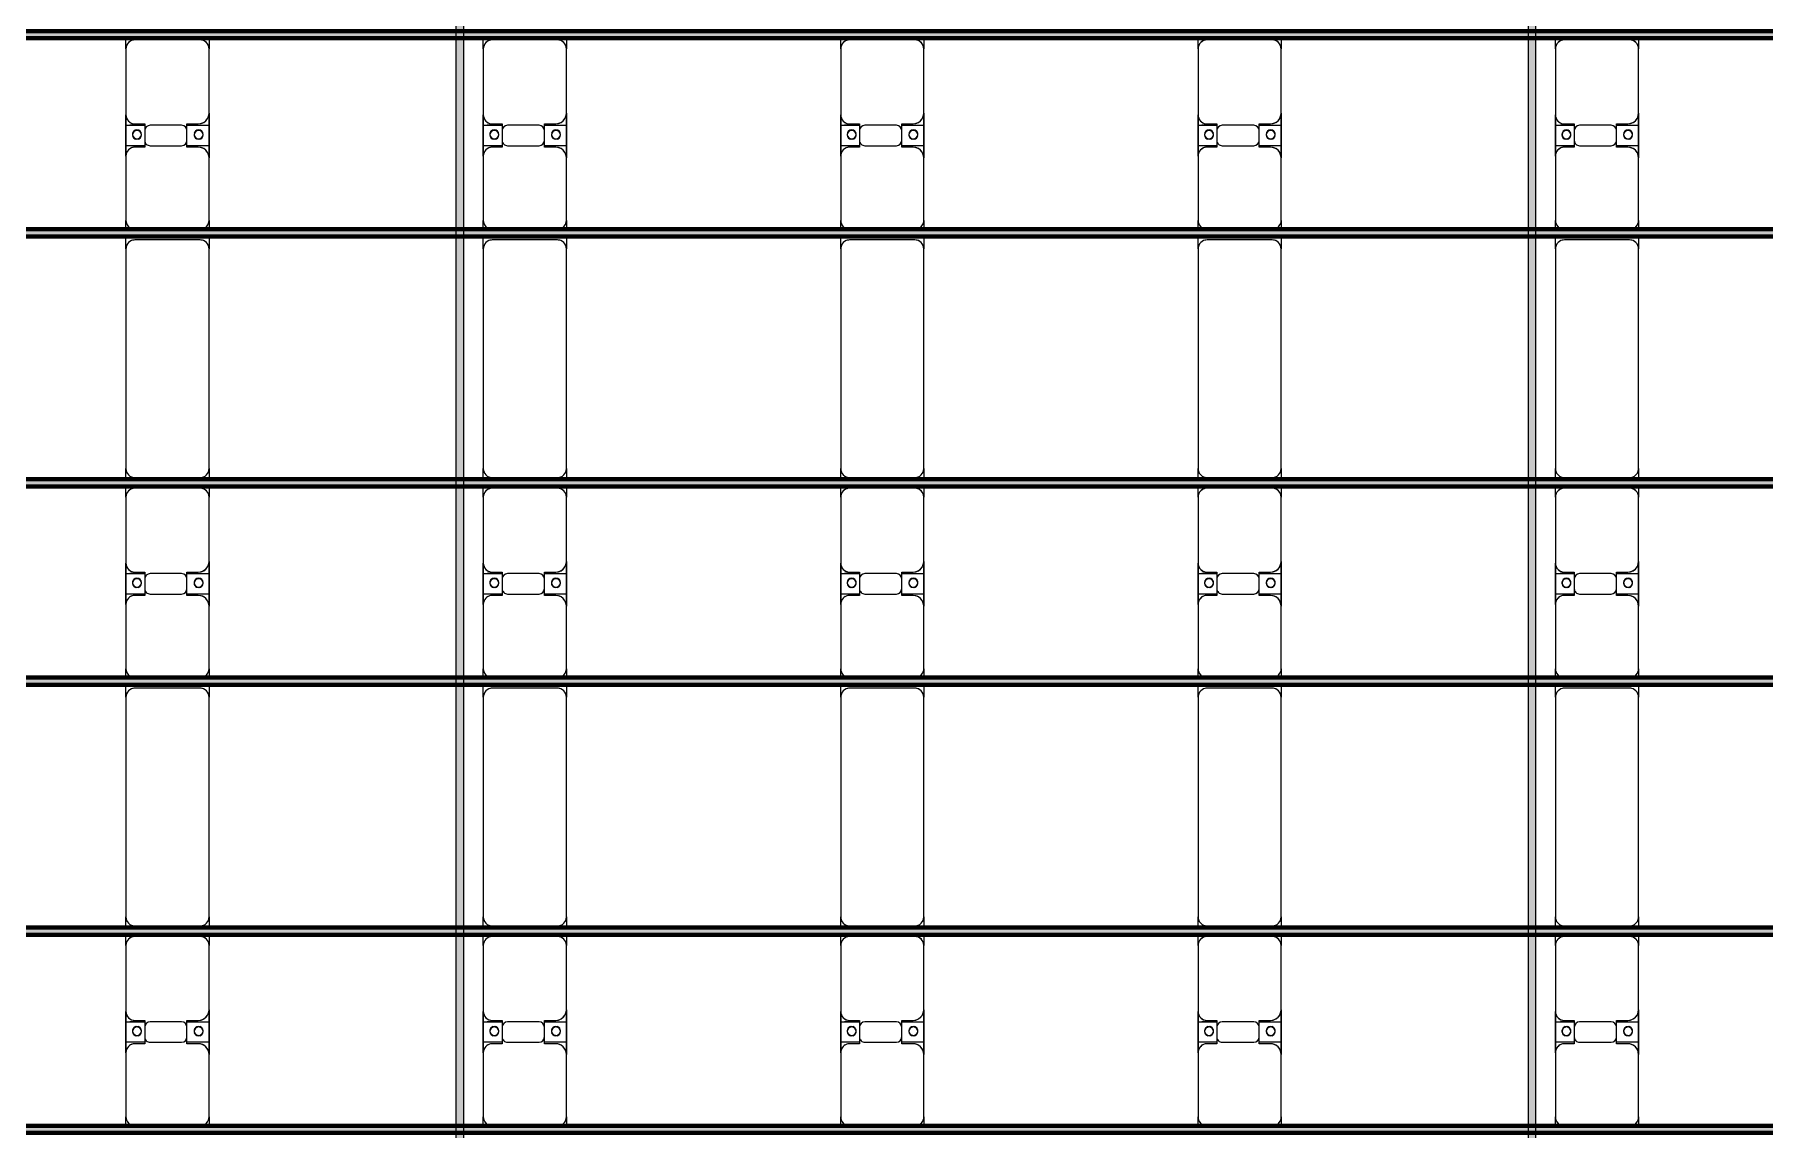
# Model space of a CAD drawing. Header units: millimetres. Extents: x -291190 to 146725, y 19759 to 185158.
# Drawn here: x -3923 to 5757, y 108393 to 114523 of the extents above; entities that cross this region are included whole.
import ezdxf

# ---------------------------------------------------------------- set-up
doc = ezdxf.new("R2010")
doc.units = ezdxf.units.MM
doc.layers.add('A-GENM', color=13, linetype='Continuous', lineweight=9)
doc.layers.add('S-BEAM', color=12, linetype='Continuous', lineweight=9)

# ---------------------------------------------------------------- blocks, each defined once
blk = doc.blocks.new('Dai phao do pin - DẢI PHAO ĐỠ PIN-V10-KHUNG KẾT CẤU BÈ PIN 4')
at = {"layer": 'A-GENM', "color": 7}
for p, q in [((40869.9, 241.6), (40929.7, 241.6)), ((40869.9, 241.6), (40929.7, 241.6)), ((41289.7, 241.6), (40929.7, 241.6)), ((41289.7, 241.6), (41472.2, 241.6)), ((41472.2, 241.6), (41289.7, 241.6)), ((41357.8, 241.6), (41540.3, 241.6)), ((41357.8, 116.2), (41357.8, 241.6)), ((41540.3, 241.6), (41357.8, 241.6)), ((41472.2, 241.6), (41472.2, 116.2)), ((41890.3, 241.6), (41540.3, 241.6)), ((41890.3, 241.6), (41939.9, 241.6)), ((41890.3, 241.6), (41939.9, 241.6)), ((41979.9, 241.6), (42049.7, 241.6)), ((41979.9, 241.6), (42049.7, 241.6)), ((43280.3, 241.6), (42049.7, 241.6)), ((43280.3, 241.6), (43339.9, 241.6)), ((43280.3, 241.6), (43339.9, 241.6)), ((43379.9, 241.6), (43439.7, 241.6)), ((43379.9, 241.6), (43439.7, 241.6)), ((43799.7, 241.6), (43439.7, 241.6)), ((43799.7, 241.6), (43982.2, 241.6)), ((43982.2, 241.6), (43799.7, 241.6)), ((43867.8, 241.6), (44050.3, 241.6)), ((43867.8, 116.2), (43867.8, 241.6)), ((44050.3, 241.6), (43867.8, 241.6)), ((43982.2, 241.6), (43982.2, 116.2)), ((44400.3, 241.6), (44050.3, 241.6)), ((44400.3, 241.6), (44449.9, 241.6)), ((44400.3, 241.6), (44449.9, 241.6)), ((44489.9, 241.6), (44559.7, 241.6)), ((44489.9, 241.6), (44559.7, 241.6)), ((45790.3, 241.6), (44559.7, 241.6)), ((45790.3, 241.6), (45849.9, 241.6)), ((45790.3, 241.6), (45849.9, 241.6)), ((45889.9, 241.6), (45949.7, 241.6)), ((45889.9, 241.6), (45949.7, 241.6)), ((46309.7, 241.6), (45949.7, 241.6)), ((46309.7, 241.6), (46492.2, 241.6)), ((46492.2, 241.6), (46309.7, 241.6)), ((46377.8, 241.6), (46560.3, 241.6)), ((46377.8, 116.2), (46377.8, 241.6)), ((46560.3, 241.6), (46377.8, 241.6)), ((46492.2, 241.6), (46492.2, 116.2)), ((46910.3, 241.6), (46560.3, 241.6)), ((46910.3, 241.6), (46959.9, 241.6)), ((46910.3, 241.6), (46959.9, 241.6)), ((40879.7, 191.6), (40879.7, -173.4)), ((41349.7, 118.2), (41349.7, 181.6)), ((41442.2, 118.2), (41349.7, 118.2)), ((41480.3, 118.2), (41387.8, 118.2)), ((41480.3, 181.6), (41480.3, 118.2)), ((41999.7, 191.6), (41999.7, -173.4)), ((43330.3, -173.4), (43330.3, 191.6)), ((43389.7, 191.6), (43389.7, -173.4)), ((43859.7, 118.2), (43859.7, 181.6)), ((43952.2, 118.2), (43859.7, 118.2)), ((43990.3, 118.2), (43897.8, 118.2)), ((43990.3, 181.6), (43990.3, 118.2)), ((44509.7, 191.6), (44509.7, -173.4)), ((45840.3, -173.4), (45840.3, 191.6)), ((45899.7, 191.6), (45899.7, -173.4)), ((46369.7, 118.2), (46369.7, 181.6)), ((46462.2, 118.2), (46369.7, 118.2)), ((46500.3, 118.2), (46407.8, 118.2)), ((46500.3, 181.6), (46500.3, 118.2)), ((41357.8, 88.2), (41357.8, -88.2)), ((41472.2, -88.2), (41472.2, 88.2)), ((43867.8, 88.2), (43867.8, -88.2)), ((43982.2, -88.2), (43982.2, 88.2)), ((46377.8, 88.2), (46377.8, -88.2)), ((46492.2, -88.2), (46492.2, 88.2)), ((41349.7, -173.4), (41349.7, -118.2)), ((41349.7, -118.2), (41442.2, -118.2)), ((41357.8, -223.4), (41357.8, -116.2)), ((41357.8, -169.2), (41357.8, -194.6)), ((41387.8, -118.2), (41480.3, -118.2)), ((41472.2, -116.2), (41472.2, -223.4)), ((41480.3, -118.2), (41480.3, -173.4)), ((43859.7, -173.4), (43859.7, -118.2)), ((43859.7, -118.2), (43952.2, -118.2)), ((43867.8, -223.4), (43867.8, -116.2)), ((43867.8, -169.2), (43867.8, -194.6)), ((43897.8, -118.2), (43990.3, -118.2)), ((43982.2, -116.2), (43982.2, -223.4)), ((43990.3, -118.2), (43990.3, -173.4)), ((46369.7, -173.4), (46369.7, -118.2)), ((46369.7, -118.2), (46462.2, -118.2)), ((46377.8, -223.4), (46377.8, -116.2)), ((46377.8, -169.2), (46377.8, -194.6)), ((46407.8, -118.2), (46500.3, -118.2)), ((46492.2, -116.2), (46492.2, -223.4)), ((46500.3, -118.2), (46500.3, -173.4)), ((40929.7, -223.4), (40869.9, -223.4)), ((40929.7, -223.4), (40869.9, -223.4)), ((40929.7, -223.4), (41299.7, -223.4)), ((41472.2, -223.4), (41299.7, -223.4)), ((41299.7, -223.4), (41472.2, -223.4)), ((41530.3, -223.4), (41357.8, -223.4)), ((41357.8, -223.4), (41530.3, -223.4)), ((41530.3, -223.4), (41890.3, -223.4)), ((41939.9, -223.4), (41890.3, -223.4)), ((41939.9, -223.4), (41890.3, -223.4)), ((42049.7, -223.4), (41979.9, -223.4)), ((42049.7, -223.4), (41979.9, -223.4)), ((42049.7, -223.4), (43280.3, -223.4)), ((43339.9, -223.4), (43280.3, -223.4)), ((43339.9, -223.4), (43280.3, -223.4)), ((43439.7, -223.4), (43379.9, -223.4)), ((43439.7, -223.4), (43379.9, -223.4)), ((43439.7, -223.4), (43809.7, -223.4)), ((43982.2, -223.4), (43809.7, -223.4)), ((43809.7, -223.4), (43982.2, -223.4)), ((44040.3, -223.4), (43867.8, -223.4)), ((43867.8, -223.4), (44040.3, -223.4)), ((44040.3, -223.4), (44400.3, -223.4)), ((44449.9, -223.4), (44400.3, -223.4)), ((44449.9, -223.4), (44400.3, -223.4)), ((44559.7, -223.4), (44489.9, -223.4)), ((44559.7, -223.4), (44489.9, -223.4)), ((44559.7, -223.4), (45790.3, -223.4)), ((45849.9, -223.4), (45790.3, -223.4)), ((45849.9, -223.4), (45790.3, -223.4)), ((45949.7, -223.4), (45889.9, -223.4)), ((45949.7, -223.4), (45889.9, -223.4)), ((45949.7, -223.4), (46319.7, -223.4)), ((46492.2, -223.4), (46319.7, -223.4)), ((46319.7, -223.4), (46492.2, -223.4)), ((46550.3, -223.4), (46377.8, -223.4)), ((46377.8, -223.4), (46550.3, -223.4)), ((46550.3, -223.4), (46910.3, -223.4)), ((46959.9, -223.4), (46910.3, -223.4)), ((46959.9, -223.4), (46910.3, -223.4))]:
    blk.add_line(p, q, dxfattribs=at)
for centre, radius, start, end in [((40929.7, 191.6), 50, 90, 180), ((40929.7, 191.6), 50, 105, 180), ((41289.7, 181.6), 60, 360, 90), ((41289.7, 181.6), 60, 45, 60), ((41289.7, 181.6), 60, 360, 60), ((41289.7, 181.6), 60, 45, 60), ((41408.6, 183.2), 25, 0, 180), ((41408.6, 183.2), 25, 360, 165), ((41411.4, 183.2), 25, 0, 180), ((41411.4, 183.2), 25, 90, 180), ((41411.4, 183.2), 25, 15, 75), ((41540.3, 181.6), 60, 90, 180), ((41540.3, 181.6), 60, 120, 180), ((41890.3, 191.6), 50, 15, 90), ((41890.3, 191.6), 50, 15, 75), ((42049.7, 191.6), 50, 90, 180), ((42049.7, 191.6), 50, 150, 180), ((42049.7, 191.6), 50, 105, 120), ((43280.3, 191.6), 50, 360, 90), ((43280.3, 191.6), 50, 60, 90), ((43280.3, 191.6), 50, 15, 30), ((43439.7, 191.6), 50, 90, 180), ((43439.7, 191.6), 50, 105, 180), ((43799.7, 181.6), 60, 360, 90), ((43799.7, 181.6), 60, 45, 60), ((43799.7, 181.6), 60, 360, 60), ((43799.7, 181.6), 60, 45, 60), ((43918.6, 183.2), 25, 0, 180), ((43918.6, 183.2), 25, 360, 165), ((43921.4, 183.2), 25, 360, 180), ((43921.4, 183.2), 25, 90, 180), ((43921.4, 183.2), 25, 15, 75), ((44050.3, 181.6), 60, 90, 180), ((44050.3, 181.6), 60, 120, 180), ((44400.3, 191.6), 50, 15, 90), ((44400.3, 191.6), 50, 15, 75), ((44559.7, 191.6), 50, 90, 180), ((44559.7, 191.6), 50, 150, 180), ((44559.7, 191.6), 50, 105, 120), ((45790.3, 191.6), 50, 360, 90), ((45790.3, 191.6), 50, 60, 90), ((45790.3, 191.6), 50, 15, 30), ((45949.7, 191.6), 50, 90, 180), ((45949.7, 191.6), 50, 105, 180), ((46309.7, 181.6), 60, 360, 90), ((46309.7, 181.6), 60, 45, 60), ((46309.7, 181.6), 60, 360, 60), ((46309.7, 181.6), 60, 45, 60), ((46428.6, 183.2), 25, 0, 180), ((46428.6, 183.2), 25, 360, 165), ((46431.4, 183.2), 25, 360, 180), ((46431.4, 183.2), 25, 90, 180), ((46431.4, 183.2), 25, 15, 75), ((46560.3, 181.6), 60, 90, 180), ((46560.3, 181.6), 60, 120, 180), ((46910.3, 191.6), 50, 15, 90), ((46910.3, 191.6), 50, 15, 71.92217), ((41387.8, 88.2), 30, 90, 180), ((41408.6, 183.2), 25, 180, 360), ((41411.4, 183.2), 25, 180, 0), ((41411.4, 183.2), 25, 180, 270), ((41408.6, 183.2), 25, 210, 255), ((41408.6, 183.2), 25, 270, 360), ((41411.4, 183.2), 25, 285, 330), ((41442.2, 88.2), 30, 360, 90), ((43897.8, 88.2), 30, 90, 180), ((43918.6, 183.2), 25, 180, 360), ((43921.4, 183.2), 25, 180, 0), ((43921.4, 183.2), 25, 180, 270), ((43918.6, 183.2), 25, 210, 255), ((43918.6, 183.2), 25, 270, 360), ((43921.4, 183.2), 25, 285, 330), ((43952.2, 88.2), 30, 360, 90), ((46407.8, 88.2), 30, 90, 180), ((46428.6, 183.2), 25, 180, 360), ((46431.4, 183.2), 25, 180, 0), ((46431.4, 183.2), 25, 180, 270), ((46428.6, 183.2), 25, 210, 255), ((46428.6, 183.2), 25, 270, 360), ((46431.4, 183.2), 25, 285, 330), ((46462.2, 88.2), 30, 360, 90), ((41387.8, -88.2), 30, 180, 270), ((41442.2, -88.2), 30, 270, 360), ((43897.8, -88.2), 30, 180, 270), ((43952.2, -88.2), 30, 270, 360), ((46407.8, -88.2), 30, 180, 270), ((46462.2, -88.2), 30, 270, 360), ((40929.7, -173.4), 50, 180, 270), ((40929.7, -173.4), 50, 180, 255), ((41299.7, -173.4), 50, 270, 360), ((41299.7, -173.4), 50, 285, 360), ((41299.7, -173.4), 50, 315, 0), ((41299.7, -173.4), 50, 315, 0), ((41408.6, -161.8), 25, 0, 180), ((41408.6, -161.8), 25, 180, 360), ((41408.6, -161.8), 25, 105, 165), ((41408.6, -161.8), 25, 195, 360), ((41411.4, -161.8), 25, 0, 180), ((41411.4, -161.8), 25, 105, 180), ((41411.4, -161.8), 25, 180, 360), ((41411.4, -161.8), 25, 180, 270), ((41408.6, -161.8), 25, 360, 75), ((41411.4, -161.8), 25, 15, 75), ((41411.4, -161.8), 25, 285, 345), ((41530.3, -173.4), 50, 180, 270), ((41530.3, -173.4), 50, 180, 255), ((41890.3, -173.4), 50, 270, 345), ((41890.3, -173.4), 50, 285, 345), ((42049.7, -173.4), 50, 180, 270), ((42049.7, -173.4), 50, 180, 195), ((43280.3, -173.4), 50, 270, 360), ((43280.3, -173.4), 50, 345, 360), ((43439.7, -173.4), 50, 180, 270), ((43439.7, -173.4), 50, 180, 255), ((43809.7, -173.4), 50, 270, 360), ((43809.7, -173.4), 50, 285, 360), ((43809.7, -173.4), 50, 315, 0), ((43809.7, -173.4), 50, 315, 0), ((43918.6, -161.8), 25, 0, 180), ((43918.6, -161.8), 25, 180, 360), ((43918.6, -161.8), 25, 105, 165), ((43918.6, -161.8), 25, 195, 360), ((43921.4, -161.8), 25, 0, 180), ((43921.4, -161.8), 25, 105, 180), ((43921.4, -161.8), 25, 180, 0), ((43921.4, -161.8), 25, 180, 270), ((43918.6, -161.8), 25, 360, 75), ((43921.4, -161.8), 25, 15, 75), ((43921.4, -161.8), 25, 285, 345), ((44040.3, -173.4), 50, 180, 270), ((44040.3, -173.4), 50, 180, 255), ((44400.3, -173.4), 50, 270, 345), ((44400.3, -173.4), 50, 285, 345), ((44559.7, -173.4), 50, 180, 270), ((44559.7, -173.4), 50, 180, 195), ((45790.3, -173.4), 50, 270, 360), ((45790.3, -173.4), 50, 345, 360), ((45949.7, -173.4), 50, 180, 270), ((45949.7, -173.4), 50, 180, 255), ((46319.7, -173.4), 50, 270, 360), ((46319.7, -173.4), 50, 285, 360), ((46319.7, -173.4), 50, 315, 0), ((46319.7, -173.4), 50, 315, 0), ((46428.6, -161.8), 25, 0, 180), ((46428.6, -161.8), 25, 180, 360), ((46428.6, -161.8), 25, 105, 165), ((46428.6, -161.8), 25, 195, 360), ((46431.4, -161.8), 25, 0, 180), ((46431.4, -161.8), 25, 105, 180), ((46431.4, -161.8), 25, 180, 0), ((46431.4, -161.8), 25, 180, 270), ((46428.6, -161.8), 25, 360, 75), ((46431.4, -161.8), 25, 15, 75), ((46431.4, -161.8), 25, 285, 345), ((46550.3, -173.4), 50, 180, 270), ((46550.3, -173.4), 50, 180, 255), ((46910.3, -173.4), 50, 270, 345), ((46910.3, -173.4), 50, 288.07783, 345), ((41530.3, -173.4), 50, 210, 225), ((41530.3, -173.4), 50, 210, 225), ((42049.7, -173.4), 50, 240, 270), ((43280.3, -173.4), 50, 285, 300), ((44040.3, -173.4), 50, 210, 225), ((44040.3, -173.4), 50, 210, 225), ((44559.7, -173.4), 50, 240, 270), ((45790.3, -173.4), 50, 285, 300), ((46550.3, -173.4), 50, 210, 225), ((46550.3, -173.4), 50, 210, 225)]:
    blk.add_arc(centre, radius, start, end, dxfattribs=at)
blk = doc.blocks.new('Dai phao do pin - DẢI PHAO ĐỠ PIN-51784-KHUNG KẾT CẤU BÈ PIN 4')
at = {"layer": 'A-GENM', "color": 7}
for p, q in [((40869.9, 241.6), (40929.7, 241.6)), ((40869.9, 241.6), (40929.7, 241.6)), ((41289.7, 241.6), (40929.7, 241.6)), ((41289.7, 241.6), (41472.2, 241.6)), ((41472.2, 241.6), (41289.7, 241.6)), ((41357.8, 241.6), (41540.3, 241.6)), ((41357.8, 116.2), (41357.8, 241.6)), ((41540.3, 241.6), (41357.8, 241.6)), ((41472.2, 241.6), (41472.2, 116.2)), ((41890.3, 241.6), (41540.3, 241.6)), ((41890.3, 241.6), (41939.9, 241.6)), ((41890.3, 241.6), (41939.9, 241.6)), ((41979.9, 241.6), (42049.7, 241.6)), ((41979.9, 241.6), (42049.7, 241.6)), ((43280.3, 241.6), (42049.7, 241.6)), ((43280.3, 241.6), (43339.9, 241.6)), ((43280.3, 241.6), (43339.9, 241.6)), ((43379.9, 241.6), (43439.7, 241.6)), ((43379.9, 241.6), (43439.7, 241.6)), ((43799.7, 241.6), (43439.7, 241.6)), ((43799.7, 241.6), (43982.2, 241.6)), ((43982.2, 241.6), (43799.7, 241.6)), ((43867.8, 241.6), (44050.3, 241.6)), ((43867.8, 116.2), (43867.8, 241.6)), ((44050.3, 241.6), (43867.8, 241.6)), ((43982.2, 241.6), (43982.2, 116.2)), ((44400.3, 241.6), (44050.3, 241.6)), ((44400.3, 241.6), (44449.9, 241.6)), ((44400.3, 241.6), (44449.9, 241.6)), ((44489.9, 241.6), (44559.7, 241.6)), ((44489.9, 241.6), (44559.7, 241.6)), ((45790.3, 241.6), (44559.7, 241.6)), ((45790.3, 241.6), (45849.9, 241.6)), ((45790.3, 241.6), (45849.9, 241.6)), ((45889.9, 241.6), (45949.7, 241.6)), ((45889.9, 241.6), (45949.7, 241.6)), ((46309.7, 241.6), (45949.7, 241.6)), ((46309.7, 241.6), (46492.2, 241.6)), ((46492.2, 241.6), (46309.7, 241.6)), ((46377.8, 241.6), (46560.3, 241.6)), ((46377.8, 116.2), (46377.8, 241.6)), ((46560.3, 241.6), (46377.8, 241.6)), ((46492.2, 241.6), (46492.2, 116.2)), ((46910.3, 241.6), (46560.3, 241.6)), ((46910.3, 241.6), (46959.9, 241.6)), ((46910.3, 241.6), (46959.9, 241.6)), ((40879.7, 191.6), (40879.7, -173.4)), ((41349.7, 118.2), (41349.7, 181.6)), ((41442.2, 118.2), (41349.7, 118.2)), ((41480.3, 118.2), (41387.8, 118.2)), ((41480.3, 181.6), (41480.3, 118.2)), ((41999.7, 191.6), (41999.7, -173.4)), ((43330.3, -173.4), (43330.3, 191.6)), ((43389.7, 191.6), (43389.7, -173.4)), ((43859.7, 118.2), (43859.7, 181.6)), ((43952.2, 118.2), (43859.7, 118.2)), ((43990.3, 118.2), (43897.8, 118.2)), ((43990.3, 181.6), (43990.3, 118.2)), ((44509.7, 191.6), (44509.7, -173.4)), ((45840.3, -173.4), (45840.3, 191.6)), ((45899.7, 191.6), (45899.7, -173.4)), ((46369.7, 118.2), (46369.7, 181.6)), ((46462.2, 118.2), (46369.7, 118.2)), ((46500.3, 118.2), (46407.8, 118.2)), ((46500.3, 181.6), (46500.3, 118.2)), ((41357.8, 88.2), (41357.8, -88.2)), ((41472.2, -88.2), (41472.2, 88.2)), ((43867.8, 88.2), (43867.8, -88.2)), ((43982.2, -88.2), (43982.2, 88.2)), ((46377.8, 88.2), (46377.8, -88.2)), ((46492.2, -88.2), (46492.2, 88.2)), ((41349.7, -173.4), (41349.7, -118.2)), ((41349.7, -118.2), (41442.2, -118.2)), ((41357.8, -223.4), (41357.8, -116.2)), ((41357.8, -169.2), (41357.8, -202)), ((41387.8, -118.2), (41480.3, -118.2)), ((41472.2, -116.2), (41472.2, -223.4)), ((41480.3, -118.2), (41480.3, -173.4)), ((43859.7, -173.4), (43859.7, -118.2)), ((43859.7, -118.2), (43952.2, -118.2)), ((43867.8, -223.4), (43867.8, -116.2)), ((43867.8, -169.2), (43867.8, -202)), ((43897.8, -118.2), (43990.3, -118.2)), ((43982.2, -116.2), (43982.2, -223.4)), ((43990.3, -118.2), (43990.3, -173.4)), ((46369.7, -173.4), (46369.7, -118.2)), ((46369.7, -118.2), (46462.2, -118.2)), ((46377.8, -223.4), (46377.8, -116.2)), ((46377.8, -169.2), (46377.8, -202)), ((46407.8, -118.2), (46500.3, -118.2)), ((46492.2, -116.2), (46492.2, -223.4)), ((46500.3, -118.2), (46500.3, -173.4)), ((40929.7, -223.4), (40869.9, -223.4)), ((40929.7, -223.4), (40869.9, -223.4)), ((40929.7, -223.4), (41299.7, -223.4)), ((41472.2, -223.4), (41299.7, -223.4)), ((41299.7, -223.4), (41472.2, -223.4)), ((41530.3, -223.4), (41357.8, -223.4)), ((41357.8, -223.4), (41530.3, -223.4)), ((41530.3, -223.4), (41890.3, -223.4)), ((41939.9, -223.4), (41890.3, -223.4)), ((41939.9, -223.4), (41890.3, -223.4)), ((42049.7, -223.4), (41979.9, -223.4)), ((42049.7, -223.4), (41979.9, -223.4)), ((42049.7, -223.4), (43280.3, -223.4)), ((43339.9, -223.4), (43280.3, -223.4)), ((43339.9, -223.4), (43280.3, -223.4)), ((43439.7, -223.4), (43379.9, -223.4)), ((43439.7, -223.4), (43379.9, -223.4)), ((43439.7, -223.4), (43809.7, -223.4)), ((43982.2, -223.4), (43809.7, -223.4)), ((43809.7, -223.4), (43982.2, -223.4)), ((44040.3, -223.4), (43867.8, -223.4)), ((43867.8, -223.4), (44040.3, -223.4)), ((44040.3, -223.4), (44400.3, -223.4)), ((44449.9, -223.4), (44400.3, -223.4)), ((44449.9, -223.4), (44400.3, -223.4)), ((44559.7, -223.4), (44489.9, -223.4)), ((44559.7, -223.4), (44489.9, -223.4)), ((44559.7, -223.4), (45790.3, -223.4)), ((45849.9, -223.4), (45790.3, -223.4)), ((45849.9, -223.4), (45790.3, -223.4)), ((45949.7, -223.4), (45889.9, -223.4)), ((45949.7, -223.4), (45889.9, -223.4)), ((45949.7, -223.4), (46319.7, -223.4)), ((46492.2, -223.4), (46319.7, -223.4)), ((46319.7, -223.4), (46492.2, -223.4)), ((46550.3, -223.4), (46377.8, -223.4)), ((46377.8, -223.4), (46550.3, -223.4)), ((46550.3, -223.4), (46910.3, -223.4)), ((46959.9, -223.4), (46910.3, -223.4)), ((46959.9, -223.4), (46910.3, -223.4))]:
    blk.add_line(p, q, dxfattribs=at)
for centre, radius, start, end in [((40929.7, 191.6), 50, 90, 180), ((40929.7, 191.6), 50, 105, 180), ((41289.7, 181.6), 60, 360, 90), ((41289.7, 181.6), 60, 45, 60), ((41289.7, 181.6), 60, 360, 60), ((41289.7, 181.6), 60, 45, 60), ((41408.6, 183.2), 25, 0, 180), ((41408.6, 183.2), 25, 360, 165), ((41411.4, 183.2), 25, 0, 180), ((41411.4, 183.2), 25, 90, 180), ((41411.4, 183.2), 25, 15, 75), ((41540.3, 181.6), 60, 90, 180), ((41540.3, 181.6), 60, 120, 180), ((41890.3, 191.6), 50, 15, 90), ((41890.3, 191.6), 50, 15, 75), ((42049.7, 191.6), 50, 90, 180), ((42049.7, 191.6), 50, 150, 180), ((42049.7, 191.6), 50, 105, 120), ((43280.3, 191.6), 50, 360, 90), ((43280.3, 191.6), 50, 60, 90), ((43280.3, 191.6), 50, 15, 30), ((43439.7, 191.6), 50, 90, 180), ((43439.7, 191.6), 50, 105, 180), ((43799.7, 181.6), 60, 360, 90), ((43799.7, 181.6), 60, 45, 60), ((43799.7, 181.6), 60, 360, 60), ((43799.7, 181.6), 60, 45, 60), ((43918.6, 183.2), 25, 0, 180), ((43918.6, 183.2), 25, 360, 165), ((43921.4, 183.2), 25, 360, 180), ((43921.4, 183.2), 25, 90, 180), ((43921.4, 183.2), 25, 15, 75), ((44050.3, 181.6), 60, 90, 180), ((44050.3, 181.6), 60, 120, 180), ((44400.3, 191.6), 50, 15, 90), ((44400.3, 191.6), 50, 15, 75), ((44559.7, 191.6), 50, 90, 180), ((44559.7, 191.6), 50, 150, 180), ((44559.7, 191.6), 50, 105, 120), ((45790.3, 191.6), 50, 360, 90), ((45790.3, 191.6), 50, 60, 90), ((45790.3, 191.6), 50, 15, 30), ((45949.7, 191.6), 50, 90, 180), ((45949.7, 191.6), 50, 105, 180), ((46309.7, 181.6), 60, 360, 90), ((46309.7, 181.6), 60, 45, 60), ((46309.7, 181.6), 60, 360, 60), ((46309.7, 181.6), 60, 45, 60), ((46428.6, 183.2), 25, 0, 180), ((46428.6, 183.2), 25, 360, 165), ((46431.4, 183.2), 25, 360, 180), ((46431.4, 183.2), 25, 90, 180), ((46431.4, 183.2), 25, 15, 75), ((46560.3, 181.6), 60, 90, 180), ((46560.3, 181.6), 60, 120, 180), ((46910.3, 191.6), 50, 15, 90), ((46910.3, 191.6), 50, 15, 71.92217), ((41387.8, 88.2), 30, 90, 180), ((41408.6, 183.2), 25, 180, 360), ((41411.4, 183.2), 25, 180, 0), ((41411.4, 183.2), 25, 180, 270), ((41408.6, 183.2), 25, 210, 255), ((41408.6, 183.2), 25, 270, 360), ((41411.4, 183.2), 25, 285, 330), ((41442.2, 88.2), 30, 360, 90), ((43897.8, 88.2), 30, 90, 180), ((43918.6, 183.2), 25, 180, 360), ((43921.4, 183.2), 25, 180, 0), ((43921.4, 183.2), 25, 180, 270), ((43918.6, 183.2), 25, 210, 255), ((43918.6, 183.2), 25, 270, 360), ((43921.4, 183.2), 25, 285, 330), ((43952.2, 88.2), 30, 360, 90), ((46407.8, 88.2), 30, 90, 180), ((46428.6, 183.2), 25, 180, 360), ((46431.4, 183.2), 25, 180, 0), ((46431.4, 183.2), 25, 180, 270), ((46428.6, 183.2), 25, 210, 255), ((46428.6, 183.2), 25, 270, 360), ((46431.4, 183.2), 25, 285, 330), ((46462.2, 88.2), 30, 360, 90), ((41387.8, -88.2), 30, 180, 270), ((41442.2, -88.2), 30, 270, 360), ((43897.8, -88.2), 30, 180, 270), ((43952.2, -88.2), 30, 270, 360), ((46407.8, -88.2), 30, 180, 270), ((46462.2, -88.2), 30, 270, 360), ((40929.7, -173.4), 50, 180, 270), ((40929.7, -173.4), 50, 180, 255), ((41299.7, -173.4), 50, 270, 360), ((41299.7, -173.4), 50, 285, 360), ((41299.7, -173.4), 50, 315, 0), ((41299.7, -173.4), 50, 315, 0), ((41408.6, -161.8), 25, 0, 180), ((41408.6, -161.8), 25, 180, 360), ((41408.6, -161.8), 25, 105, 165), ((41408.6, -161.8), 25, 195, 360), ((41411.4, -161.8), 25, 0, 180), ((41411.4, -161.8), 25, 105, 180), ((41411.4, -161.8), 25, 180, 360), ((41411.4, -161.8), 25, 180, 270), ((41408.6, -161.8), 25, 360, 75), ((41411.4, -161.8), 25, 15, 75), ((41411.4, -161.8), 25, 285, 345), ((41530.3, -173.4), 50, 180, 270), ((41530.3, -173.4), 50, 180, 255), ((41890.3, -173.4), 50, 270, 345), ((41890.3, -173.4), 50, 285, 345), ((42049.7, -173.4), 50, 180, 270), ((42049.7, -173.4), 50, 180, 210), ((43280.3, -173.4), 50, 270, 360), ((43280.3, -173.4), 50, 330, 360), ((43439.7, -173.4), 50, 180, 270), ((43439.7, -173.4), 50, 180, 255), ((43809.7, -173.4), 50, 270, 360), ((43809.7, -173.4), 50, 285, 360), ((43809.7, -173.4), 50, 315, 0), ((43809.7, -173.4), 50, 315, 0), ((43918.6, -161.8), 25, 0, 180), ((43918.6, -161.8), 25, 180, 360), ((43918.6, -161.8), 25, 105, 165), ((43918.6, -161.8), 25, 195, 360), ((43921.4, -161.8), 25, 0, 180), ((43921.4, -161.8), 25, 105, 180), ((43921.4, -161.8), 25, 180, 0), ((43921.4, -161.8), 25, 180, 270), ((43918.6, -161.8), 25, 360, 75), ((43921.4, -161.8), 25, 15, 75), ((43921.4, -161.8), 25, 285, 345), ((44040.3, -173.4), 50, 180, 270), ((44040.3, -173.4), 50, 180, 255), ((44400.3, -173.4), 50, 270, 345), ((44400.3, -173.4), 50, 285, 345), ((44559.7, -173.4), 50, 180, 270), ((44559.7, -173.4), 50, 180, 210), ((45790.3, -173.4), 50, 270, 360), ((45790.3, -173.4), 50, 330, 360), ((45949.7, -173.4), 50, 180, 270), ((45949.7, -173.4), 50, 180, 255), ((46319.7, -173.4), 50, 270, 360), ((46319.7, -173.4), 50, 285, 360), ((46319.7, -173.4), 50, 315, 0), ((46319.7, -173.4), 50, 315, 0), ((46428.6, -161.8), 25, 0, 180), ((46428.6, -161.8), 25, 180, 360), ((46428.6, -161.8), 25, 105, 165), ((46428.6, -161.8), 25, 195, 360), ((46431.4, -161.8), 25, 0, 180), ((46431.4, -161.8), 25, 105, 180), ((46431.4, -161.8), 25, 180, 0), ((46431.4, -161.8), 25, 180, 270), ((46428.6, -161.8), 25, 360, 75), ((46431.4, -161.8), 25, 15, 75), ((46431.4, -161.8), 25, 285, 345), ((46550.3, -173.4), 50, 180, 270), ((46550.3, -173.4), 50, 180, 255), ((46910.3, -173.4), 50, 270, 345), ((46910.3, -173.4), 50, 288.07783, 345), ((41530.3, -173.4), 50, 210, 225), ((41530.3, -173.4), 50, 210, 225), ((42049.7, -173.4), 50, 240, 270), ((43280.3, -173.4), 50, 285, 300), ((44040.3, -173.4), 50, 210, 225), ((44040.3, -173.4), 50, 210, 225), ((44559.7, -173.4), 50, 240, 270), ((45790.3, -173.4), 50, 285, 300), ((46550.3, -173.4), 50, 210, 225), ((46550.3, -173.4), 50, 210, 225)]:
    blk.add_arc(centre, radius, start, end, dxfattribs=at)
blk = doc.blocks.new('Dai phao do pin - DẢI PHAO ĐỠ PIN-V11-KHUNG KẾT CẤU BÈ PIN 4')
at = {"layer": 'A-GENM', "color": 7}
for p, q in [((40869.9, 241.6), (40929.7, 241.6)), ((40869.9, 241.6), (40929.7, 241.6)), ((41289.7, 241.6), (40929.7, 241.6)), ((41289.7, 241.6), (41472.2, 241.6)), ((41472.2, 241.6), (41289.7, 241.6)), ((41357.8, 241.6), (41540.3, 241.6)), ((41357.8, 116.2), (41357.8, 241.6)), ((41540.3, 241.6), (41357.8, 241.6)), ((41472.2, 241.6), (41472.2, 116.2)), ((41890.3, 241.6), (41540.3, 241.6)), ((41890.3, 241.6), (41939.9, 241.6)), ((41890.3, 241.6), (41939.9, 241.6)), ((41979.9, 241.6), (42049.7, 241.6)), ((41979.9, 241.6), (42049.7, 241.6)), ((43280.3, 241.6), (42049.7, 241.6)), ((43280.3, 241.6), (43339.9, 241.6)), ((43280.3, 241.6), (43339.9, 241.6)), ((43379.9, 241.6), (43439.7, 241.6)), ((43379.9, 241.6), (43439.7, 241.6)), ((43799.7, 241.6), (43439.7, 241.6)), ((43799.7, 241.6), (43982.2, 241.6)), ((43982.2, 241.6), (43799.7, 241.6)), ((43867.8, 241.6), (44050.3, 241.6)), ((43867.8, 116.2), (43867.8, 241.6)), ((44050.3, 241.6), (43867.8, 241.6)), ((43982.2, 241.6), (43982.2, 116.2)), ((44400.3, 241.6), (44050.3, 241.6)), ((44400.3, 241.6), (44449.9, 241.6)), ((44400.3, 241.6), (44449.9, 241.6)), ((44489.9, 241.6), (44559.7, 241.6)), ((44489.9, 241.6), (44559.7, 241.6)), ((45790.3, 241.6), (44559.7, 241.6)), ((45790.3, 241.6), (45849.9, 241.6)), ((45790.3, 241.6), (45849.9, 241.6)), ((45889.9, 241.6), (45949.7, 241.6)), ((45889.9, 241.6), (45949.7, 241.6)), ((46309.7, 241.6), (45949.7, 241.6)), ((46309.7, 241.6), (46492.2, 241.6)), ((46492.2, 241.6), (46309.7, 241.6)), ((46377.8, 241.6), (46560.3, 241.6)), ((46377.8, 116.2), (46377.8, 241.6)), ((46560.3, 241.6), (46377.8, 241.6)), ((46492.2, 241.6), (46492.2, 116.2)), ((46910.3, 241.6), (46560.3, 241.6)), ((46910.3, 241.6), (46959.9, 241.6)), ((46910.3, 241.6), (46959.9, 241.6)), ((40879.7, 191.6), (40879.7, -173.4)), ((41349.7, 118.2), (41349.7, 181.6)), ((41442.2, 118.2), (41349.7, 118.2)), ((41480.3, 118.2), (41387.8, 118.2)), ((41480.3, 181.6), (41480.3, 118.2)), ((41999.7, 191.6), (41999.7, -173.4)), ((43330.3, -173.4), (43330.3, 191.6)), ((43389.7, 191.6), (43389.7, -173.4)), ((43859.7, 118.2), (43859.7, 181.6)), ((43952.2, 118.2), (43859.7, 118.2)), ((43990.3, 118.2), (43897.8, 118.2)), ((43990.3, 181.6), (43990.3, 118.2)), ((44509.7, 191.6), (44509.7, -173.4)), ((45840.3, -173.4), (45840.3, 191.6)), ((45899.7, 191.6), (45899.7, -173.4)), ((46369.7, 118.2), (46369.7, 181.6)), ((46462.2, 118.2), (46369.7, 118.2)), ((46500.3, 118.2), (46407.8, 118.2)), ((46500.3, 181.6), (46500.3, 118.2)), ((41357.8, 88.2), (41357.8, -88.2)), ((41472.2, -88.2), (41472.2, 88.2)), ((43867.8, 88.2), (43867.8, -88.2)), ((43982.2, -88.2), (43982.2, 88.2)), ((46377.8, 88.2), (46377.8, -88.2)), ((46492.2, -88.2), (46492.2, 88.2)), ((41349.7, -173.4), (41349.7, -118.2)), ((41349.7, -118.2), (41442.2, -118.2)), ((41357.8, -223.4), (41357.8, -116.2)), ((41357.8, -169.2), (41357.8, -202)), ((41387.8, -118.2), (41480.3, -118.2)), ((41472.2, -116.2), (41472.2, -223.4)), ((41480.3, -118.2), (41480.3, -173.4)), ((43859.7, -173.4), (43859.7, -118.2)), ((43859.7, -118.2), (43952.2, -118.2)), ((43867.8, -223.4), (43867.8, -116.2)), ((43867.8, -169.2), (43867.8, -202)), ((43897.8, -118.2), (43990.3, -118.2)), ((43982.2, -116.2), (43982.2, -223.4)), ((43990.3, -118.2), (43990.3, -173.4)), ((46369.7, -173.4), (46369.7, -118.2)), ((46369.7, -118.2), (46462.2, -118.2)), ((46377.8, -223.4), (46377.8, -116.2)), ((46377.8, -169.2), (46377.8, -202)), ((46407.8, -118.2), (46500.3, -118.2)), ((46492.2, -116.2), (46492.2, -223.4)), ((46500.3, -118.2), (46500.3, -173.4)), ((40929.7, -223.4), (40869.9, -223.4)), ((40929.7, -223.4), (40869.9, -223.4)), ((40929.7, -223.4), (41299.7, -223.4)), ((41472.2, -223.4), (41299.7, -223.4)), ((41299.7, -223.4), (41472.2, -223.4)), ((41530.3, -223.4), (41357.8, -223.4)), ((41357.8, -223.4), (41530.3, -223.4)), ((41530.3, -223.4), (41890.3, -223.4)), ((41939.9, -223.4), (41890.3, -223.4)), ((41939.9, -223.4), (41890.3, -223.4)), ((42049.7, -223.4), (41979.9, -223.4)), ((42049.7, -223.4), (41979.9, -223.4)), ((42049.7, -223.4), (43280.3, -223.4)), ((43339.9, -223.4), (43280.3, -223.4)), ((43339.9, -223.4), (43280.3, -223.4)), ((43439.7, -223.4), (43379.9, -223.4)), ((43439.7, -223.4), (43379.9, -223.4)), ((43439.7, -223.4), (43809.7, -223.4)), ((43982.2, -223.4), (43809.7, -223.4)), ((43809.7, -223.4), (43982.2, -223.4)), ((44040.3, -223.4), (43867.8, -223.4)), ((43867.8, -223.4), (44040.3, -223.4)), ((44040.3, -223.4), (44400.3, -223.4)), ((44449.9, -223.4), (44400.3, -223.4)), ((44449.9, -223.4), (44400.3, -223.4)), ((44559.7, -223.4), (44489.9, -223.4)), ((44559.7, -223.4), (44489.9, -223.4)), ((44559.7, -223.4), (45790.3, -223.4)), ((45849.9, -223.4), (45790.3, -223.4)), ((45849.9, -223.4), (45790.3, -223.4)), ((45949.7, -223.4), (45889.9, -223.4)), ((45949.7, -223.4), (45889.9, -223.4)), ((45949.7, -223.4), (46319.7, -223.4)), ((46492.2, -223.4), (46319.7, -223.4)), ((46319.7, -223.4), (46492.2, -223.4)), ((46550.3, -223.4), (46377.8, -223.4)), ((46377.8, -223.4), (46550.3, -223.4)), ((46550.3, -223.4), (46910.3, -223.4)), ((46959.9, -223.4), (46910.3, -223.4)), ((46959.9, -223.4), (46910.3, -223.4))]:
    blk.add_line(p, q, dxfattribs=at)
for centre, radius, start, end in [((40929.7, 191.6), 50, 90, 180), ((40929.7, 191.6), 50, 105, 180), ((41289.7, 181.6), 60, 360, 90), ((41289.7, 181.6), 60, 45, 60), ((41289.7, 181.6), 60, 360, 60), ((41289.7, 181.6), 60, 45, 60), ((41408.6, 183.2), 25, 0, 180), ((41408.6, 183.2), 25, 360, 165), ((41411.4, 183.2), 25, 0, 180), ((41411.4, 183.2), 25, 90, 180), ((41411.4, 183.2), 25, 15, 75), ((41540.3, 181.6), 60, 90, 180), ((41540.3, 181.6), 60, 120, 180), ((41890.3, 191.6), 50, 15, 90), ((41890.3, 191.6), 50, 15, 75), ((42049.7, 191.6), 50, 90, 180), ((42049.7, 191.6), 50, 150, 180), ((42049.7, 191.6), 50, 105, 120), ((43280.3, 191.6), 50, 360, 90), ((43280.3, 191.6), 50, 60, 90), ((43280.3, 191.6), 50, 15, 30), ((43439.7, 191.6), 50, 90, 180), ((43439.7, 191.6), 50, 105, 180), ((43799.7, 181.6), 60, 360, 90), ((43799.7, 181.6), 60, 45, 60), ((43799.7, 181.6), 60, 360, 60), ((43799.7, 181.6), 60, 45, 60), ((43918.6, 183.2), 25, 0, 180), ((43918.6, 183.2), 25, 360, 165), ((43921.4, 183.2), 25, 360, 180), ((43921.4, 183.2), 25, 90, 180), ((43921.4, 183.2), 25, 15, 75), ((44050.3, 181.6), 60, 90, 180), ((44050.3, 181.6), 60, 120, 180), ((44400.3, 191.6), 50, 15, 90), ((44400.3, 191.6), 50, 15, 75), ((44559.7, 191.6), 50, 90, 180), ((44559.7, 191.6), 50, 150, 180), ((44559.7, 191.6), 50, 105, 120), ((45790.3, 191.6), 50, 360, 90), ((45790.3, 191.6), 50, 60, 90), ((45790.3, 191.6), 50, 15, 30), ((45949.7, 191.6), 50, 90, 180), ((45949.7, 191.6), 50, 105, 180), ((46309.7, 181.6), 60, 360, 90), ((46309.7, 181.6), 60, 45, 60), ((46309.7, 181.6), 60, 360, 60), ((46309.7, 181.6), 60, 45, 60), ((46428.6, 183.2), 25, 0, 180), ((46428.6, 183.2), 25, 360, 165), ((46431.4, 183.2), 25, 360, 180), ((46431.4, 183.2), 25, 90, 180), ((46431.4, 183.2), 25, 15, 75), ((46560.3, 181.6), 60, 90, 180), ((46560.3, 181.6), 60, 120, 180), ((46910.3, 191.6), 50, 15, 90), ((46910.3, 191.6), 50, 15, 71.92217), ((41387.8, 88.2), 30, 90, 180), ((41408.6, 183.2), 25, 180, 360), ((41411.4, 183.2), 25, 180, 0), ((41411.4, 183.2), 25, 180, 270), ((41408.6, 183.2), 25, 210, 255), ((41408.6, 183.2), 25, 270, 360), ((41411.4, 183.2), 25, 285, 330), ((41411.4, 183.2), 25, 332.00066, 345), ((41442.2, 88.2), 30, 360, 90), ((43897.8, 88.2), 30, 90, 180), ((43918.6, 183.2), 25, 180, 360), ((43921.4, 183.2), 25, 180, 0), ((43921.4, 183.2), 25, 180, 270), ((43918.6, 183.2), 25, 210, 255), ((43918.6, 183.2), 25, 270, 360), ((43921.4, 183.2), 25, 285, 330), ((43921.4, 183.2), 25, 332.00066, 345), ((43952.2, 88.2), 30, 360, 90), ((46407.8, 88.2), 30, 90, 180), ((46428.6, 183.2), 25, 180, 360), ((46431.4, 183.2), 25, 180, 0), ((46431.4, 183.2), 25, 180, 270), ((46428.6, 183.2), 25, 210, 255), ((46428.6, 183.2), 25, 270, 360), ((46431.4, 183.2), 25, 285, 330), ((46431.4, 183.2), 25, 332.00066, 345), ((46462.2, 88.2), 30, 360, 90), ((41387.8, -88.2), 30, 180, 270), ((41442.2, -88.2), 30, 270, 360), ((43897.8, -88.2), 30, 180, 270), ((43952.2, -88.2), 30, 270, 360), ((46407.8, -88.2), 30, 180, 270), ((46462.2, -88.2), 30, 270, 360), ((40929.7, -173.4), 50, 180, 270), ((40929.7, -173.4), 50, 180, 255), ((41299.7, -173.4), 50, 270, 360), ((41299.7, -173.4), 50, 285, 360), ((41299.7, -173.4), 50, 315, 0), ((41299.7, -173.4), 50, 315, 0), ((41408.6, -161.8), 25, 0, 180), ((41408.6, -161.8), 25, 180, 360), ((41408.6, -161.8), 25, 105, 165), ((41408.6, -161.8), 25, 195, 360), ((41411.4, -161.8), 25, 0, 180), ((41411.4, -161.8), 25, 105, 180), ((41411.4, -161.8), 25, 180, 360), ((41411.4, -161.8), 25, 180, 270), ((41408.6, -161.8), 25, 360, 75), ((41411.4, -161.8), 25, 15, 75), ((41411.4, -161.8), 25, 285, 345), ((41530.3, -173.4), 50, 180, 270), ((41530.3, -173.4), 50, 180, 255), ((41890.3, -173.4), 50, 270, 345), ((41890.3, -173.4), 50, 285, 345), ((42049.7, -173.4), 50, 180, 270), ((42049.7, -173.4), 50, 180, 210), ((43280.3, -173.4), 50, 270, 360), ((43280.3, -173.4), 50, 330, 360), ((43439.7, -173.4), 50, 180, 270), ((43439.7, -173.4), 50, 180, 255), ((43809.7, -173.4), 50, 270, 360), ((43809.7, -173.4), 50, 285, 360), ((43809.7, -173.4), 50, 315, 0), ((43809.7, -173.4), 50, 315, 0), ((43918.6, -161.8), 25, 0, 180), ((43918.6, -161.8), 25, 180, 360), ((43918.6, -161.8), 25, 105, 165), ((43918.6, -161.8), 25, 195, 360), ((43921.4, -161.8), 25, 0, 180), ((43921.4, -161.8), 25, 105, 180), ((43921.4, -161.8), 25, 180, 0), ((43921.4, -161.8), 25, 180, 270), ((43918.6, -161.8), 25, 360, 75), ((43921.4, -161.8), 25, 15, 75), ((43921.4, -161.8), 25, 285, 345), ((44040.3, -173.4), 50, 180, 270), ((44040.3, -173.4), 50, 180, 255), ((44400.3, -173.4), 50, 270, 345), ((44400.3, -173.4), 50, 285, 345), ((44559.7, -173.4), 50, 180, 270), ((44559.7, -173.4), 50, 180, 210), ((45790.3, -173.4), 50, 270, 360), ((45790.3, -173.4), 50, 330, 360), ((45949.7, -173.4), 50, 180, 270), ((45949.7, -173.4), 50, 180, 255), ((46319.7, -173.4), 50, 270, 360), ((46319.7, -173.4), 50, 285, 360), ((46319.7, -173.4), 50, 315, 0), ((46319.7, -173.4), 50, 315, 0), ((46428.6, -161.8), 25, 0, 180), ((46428.6, -161.8), 25, 180, 360), ((46428.6, -161.8), 25, 105, 165), ((46428.6, -161.8), 25, 195, 360), ((46431.4, -161.8), 25, 0, 180), ((46431.4, -161.8), 25, 105, 180), ((46431.4, -161.8), 25, 180, 0), ((46431.4, -161.8), 25, 180, 270), ((46428.6, -161.8), 25, 360, 75), ((46431.4, -161.8), 25, 15, 75), ((46431.4, -161.8), 25, 285, 345), ((46550.3, -173.4), 50, 180, 270), ((46550.3, -173.4), 50, 180, 255), ((46910.3, -173.4), 50, 270, 345), ((46910.3, -173.4), 50, 288.07783, 345), ((41530.3, -173.4), 50, 210, 225), ((41530.3, -173.4), 50, 210, 225), ((42049.7, -173.4), 50, 240, 270), ((43280.3, -173.4), 50, 285, 300), ((44040.3, -173.4), 50, 210, 225), ((44040.3, -173.4), 50, 210, 225), ((44559.7, -173.4), 50, 240, 270), ((45790.3, -173.4), 50, 285, 300), ((46550.3, -173.4), 50, 210, 225), ((46550.3, -173.4), 50, 210, 225)]:
    blk.add_arc(centre, radius, start, end, dxfattribs=at)
blk = doc.blocks.new('Dầm C52 - Dầm C52-73882-KHUNG KẾT CẤU BÈ PIN 4')
at = {"layer": 'S-BEAM', "lineweight": 140}
blk.add_hatch(color=1, dxfattribs=at).paths.add_polyline_path([(-173700.3, 20), (-174539.9, 20), (-174539.9, -20), (174500.8, -20), (174500.8, 20), (-172791.8, 20)])
at = {"layer": 'S-BEAM', "color": 1, "lineweight": 140}
for p, q in [((-174539.9, 20), (174500.8, 20)), ((174500.8, -20), (-174539.9, -20))]:
    blk.add_line(p, q, dxfattribs=at)
blk = doc.blocks.new('Dầm C52 - Dầm C52-V25-KHUNG KẾT CẤU BÈ PIN 4')
at = {"layer": 'S-BEAM', "lineweight": 140}
blk.add_hatch(color=1, dxfattribs=at).paths.add_polyline_path([(-173700.3, 20), (-174539.9, 20), (-174539.9, -20), (174539.9, -20), (174539.9, 20), (-172791.8, 20)])
at = {"layer": 'S-BEAM', "color": 1, "lineweight": 140}
for p, q in [((-174539.9, 20), (174539.9, 20)), ((174539.9, -20), (-174539.9, -20))]:
    blk.add_line(p, q, dxfattribs=at)
blk = doc.blocks.new('Dầm C52 - Hộp 40x60-V29-KHUNG KẾT CẤU BÈ PIN 4')
at = {"layer": 'S-BEAM', "lineweight": 25}
h = blk.add_hatch(color=4, dxfattribs=at)
h.paths.add_polyline_path([(-37712.2, -20), (-36995, -20), (-36995, 20), (-37712.2, 20)])
h.paths.add_polyline_path([(-35795, 20), (-35795, -20), (37712.2, -20), (37712.2, 20), (-34951.3, 20)])
at = {"layer": 'S-BEAM', "color": 4, "lineweight": 25}
for p, q in [((-35795, 20), (37712.2, 20)), ((37712.2, -20), (-35795, -20))]:
    blk.add_line(p, q, dxfattribs=at)
blk = doc.blocks.new('Dầm C52 - Hộp 40x60-62905-KHUNG KẾT CẤU BÈ PIN 4')
at = {"layer": 'S-BEAM', "lineweight": 25}
blk.add_hatch(color=4, dxfattribs=at).paths.add_polyline_path([(-37712.2, -20), (37712.2, -20), (37712.2, 20), (-37712.2, 20)])
at = {"layer": 'S-BEAM', "color": 4, "lineweight": 25}
for p, q in [((-37712.2, 20), (37712.2, 20)), ((37712.2, -20), (-37712.2, -20))]:
    blk.add_line(p, q, dxfattribs=at)

msp = doc.modelspace()

# ---------------------------------------------------------------- block references
at = {"layer": 'A-GENM', "color": 7, "rotation": 269.9999999999996}
for name, p in [('Dai phao do pin - DẢI PHAO ĐỠ PIN-51784-KHUNG KẾT CẤU BÈ PIN 4', (-3188.7, 155373.2)), ('Dai phao do pin - DẢI PHAO ĐỠ PIN-51784-KHUNG KẾT CẤU BÈ PIN 4', (-1188.7, 155373.2)), ('Dai phao do pin - DẢI PHAO ĐỠ PIN-V11-KHUNG KẾT CẤU BÈ PIN 4', (811.3, 155373.2)), ('Dai phao do pin - DẢI PHAO ĐỠ PIN-51784-KHUNG KẾT CẤU BÈ PIN 4', (2811.3, 155373.2)), ('Dai phao do pin - DẢI PHAO ĐỠ PIN-V10-KHUNG KẾT CẤU BÈ PIN 4', (4811.3, 155373.2))]:
    msp.add_blockref(name, p, dxfattribs=at)
at = {"layer": 'S-BEAM', "color": 4, "lineweight": 25, "rotation": 89.99999999999977}
for name, p in [('Dầm C52 - Hộp 40x60-62905-KHUNG KẾT CẤU BÈ PIN 4', (-1543.8, 121504.6)), ('Dầm C52 - Hộp 40x60-V29-KHUNG KẾT CẤU BÈ PIN 4', (4456.2, 121504.6))]:
    msp.add_blockref(name, p, dxfattribs=at)
at = {"layer": 'S-BEAM', "color": 1, "lineweight": 140, "rotation": 180}
for name, p in [('Dầm C52 - Dầm C52-V25-KHUNG KẾT CẤU BÈ PIN 4', (-109123.8, 114523.3)), ('Dầm C52 - Dầm C52-73882-KHUNG KẾT CẤU BÈ PIN 4', (-109123.8, 113413.3)), ('Dầm C52 - Dầm C52-V25-KHUNG KẾT CẤU BÈ PIN 4', (-109123.8, 112013.3)), ('Dầm C52 - Dầm C52-73882-KHUNG KẾT CẤU BÈ PIN 4', (-109123.8, 110903.3)), ('Dầm C52 - Dầm C52-V25-KHUNG KẾT CẤU BÈ PIN 4', (-109123.8, 109503.3)), ('Dầm C52 - Dầm C52-73882-KHUNG KẾT CẤU BÈ PIN 4', (-109123.8, 108393.3))]:
    msp.add_blockref(name, p, dxfattribs=at)

doc.saveas('drawing.dxf')
